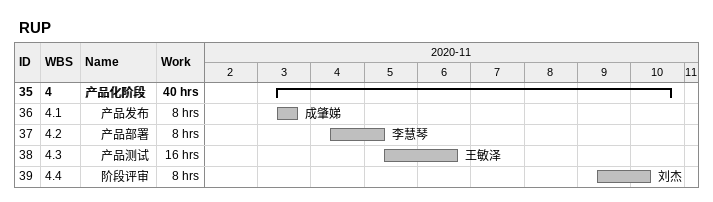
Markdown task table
RUP

| ID | WBS | Task | Start | Finish | Resources | Work (h) |
|---|---|---|---|---|---|---|
| 35 | 4 | **产品化阶段** | 2020-11-03 | 2020-11-10 |  | 40 |
| 36 | 4.1 | 产品发布 | 2020-11-03 | 2020-11-03 | 成肇娣 | 8 |
| 37 | 4.2 | 产品部署 | 2020-11-04 | 2020-11-05 | 李慧琴 | 8 |
| 38 | 4.3 | 产品测试 | 2020-11-05 | 2020-11-06 | 王敏泽 | 16 |
| 39 | 4.4 | 阶段评审 | 2020-11-09 | 2020-11-10 | 刘杰 | 8 |
